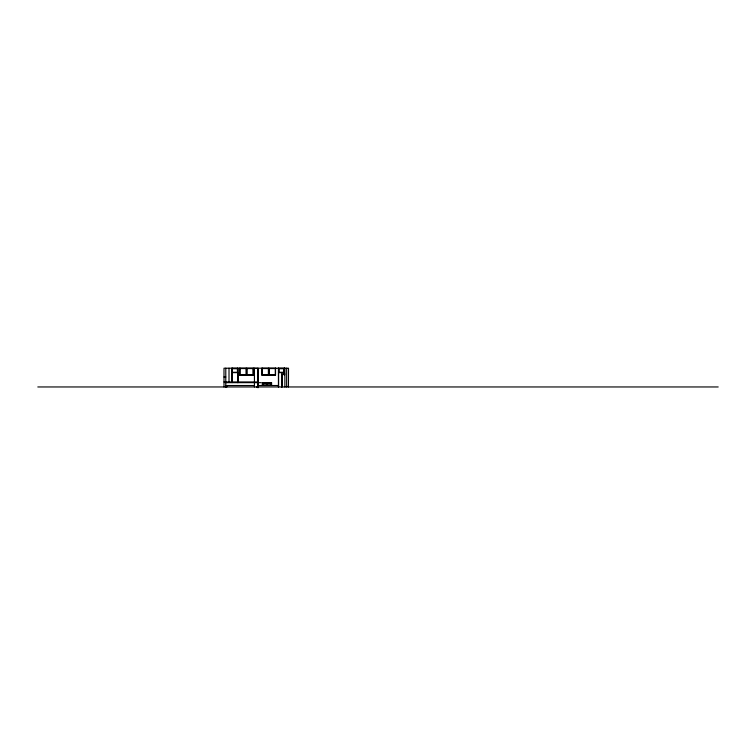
<?xml version="1.0" encoding="UTF-8"?>
<svg xmlns="http://www.w3.org/2000/svg" width="756" height="756" viewBox="0 0 756 756"><rect width="100%" height="100%" fill="white"/><g stroke="black" fill="none" stroke-linecap="round" stroke-linejoin="round"><path stroke-width="1.13" d="M258.013 386.959L258.013 368.342L254.432 368.342M281.648 374.863L281.648 374.144L284.87 374.069M232.054 368.342L237.781 368.342M239.746 368.342L253.619 368.352M261.935 368.342L275.808 368.352M278.605 368.342L284.332 368.342M239.964 368.55L253.137 368.55M262.143 368.55L275.326 368.55M232.054 372.632L237.781 372.632M278.605 372.632L284.36 372.632M239.746 374.929L253.355 374.929M261.935 374.929L275.534 374.929M223.993 376.998L225.789 376.998M281.648 380.155L281.648 381.015M223.993 381.95L258.013 381.95M225.789 382.659L261.207 382.659M262.578 382.876L271.31 382.876L271.31 385.522M262.578 383.094L266.764 383.094M267.123 383.094L271.102 383.094L271.102 385.097L262.786 385.097L262.786 383.094M271.31 385.314L262.578 385.314L262.578 382.659M225.789 385.522L254.432 385.522M258.013 385.522L278.454 385.522M288.452 385.522L288.452 386.959L288.518 368.2L223.993 368.2L223.993 386.959M37.8 386.959L718.2 386.959M256.605 387.478L256.624 386.959M286.656 368.2L286.656 386.959M284.87 368.2L284.87 386.959M284.511 368.2L284.511 375.127M284.332 368.2L284.332 375.127M284.152 368.342L284.19 374.844M281.997 374.069L281.997 386.959M281.79 386.959L281.79 374.069L281.648 386.959M278.605 368.2L278.605 386.959M278.425 368.2L278.425 386.959M275.534 368.2L275.534 375.146L261.935 375.146L261.935 368.2M275.326 368.342L275.326 375.146M271.602 385.522L271.602 382.659L262.285 382.659L262.285 385.522M269.089 368.342L269.089 375.146M268.881 368.55L268.881 374.929M268.588 368.55L268.588 374.929M268.38 368.2L268.38 375.146M267.123 382.876L267.123 385.314M266.764 382.876L266.764 385.314M262.143 368.2L262.143 375.146M258.013 368.2L258.013 387.8M254.432 368.2L254.432 386.959M253.355 368.2L253.355 375.146L239.746 375.146L239.746 368.2M253.137 368.342L253.137 375.146M246.91 368.342L246.91 375.146M246.692 368.55L246.692 374.929M246.409 368.55L246.409 374.929M246.191 368.2L246.191 375.146M239.964 368.2L239.964 375.146M237.96 368.2L237.96 382.659M237.781 368.2L237.781 382.555M237.677 372.632L237.677 382.555M232.234 368.342L232.234 382.555M232.054 368.2L232.054 382.555M231.875 368.2L231.875 382.063M229.011 368.2L229.011 382.063M226.857 385.522L226.857 386.959M225.855 385.522L225.855 386.959M225.789 368.2L225.789 386.959M237.422 368.701L232.413 368.701L232.413 372.283L237.422 372.283L237.422 368.701M283.793 368.701L279.068 368.701L279.068 372.283L283.793 372.283L283.793 368.701"/></g></svg>
